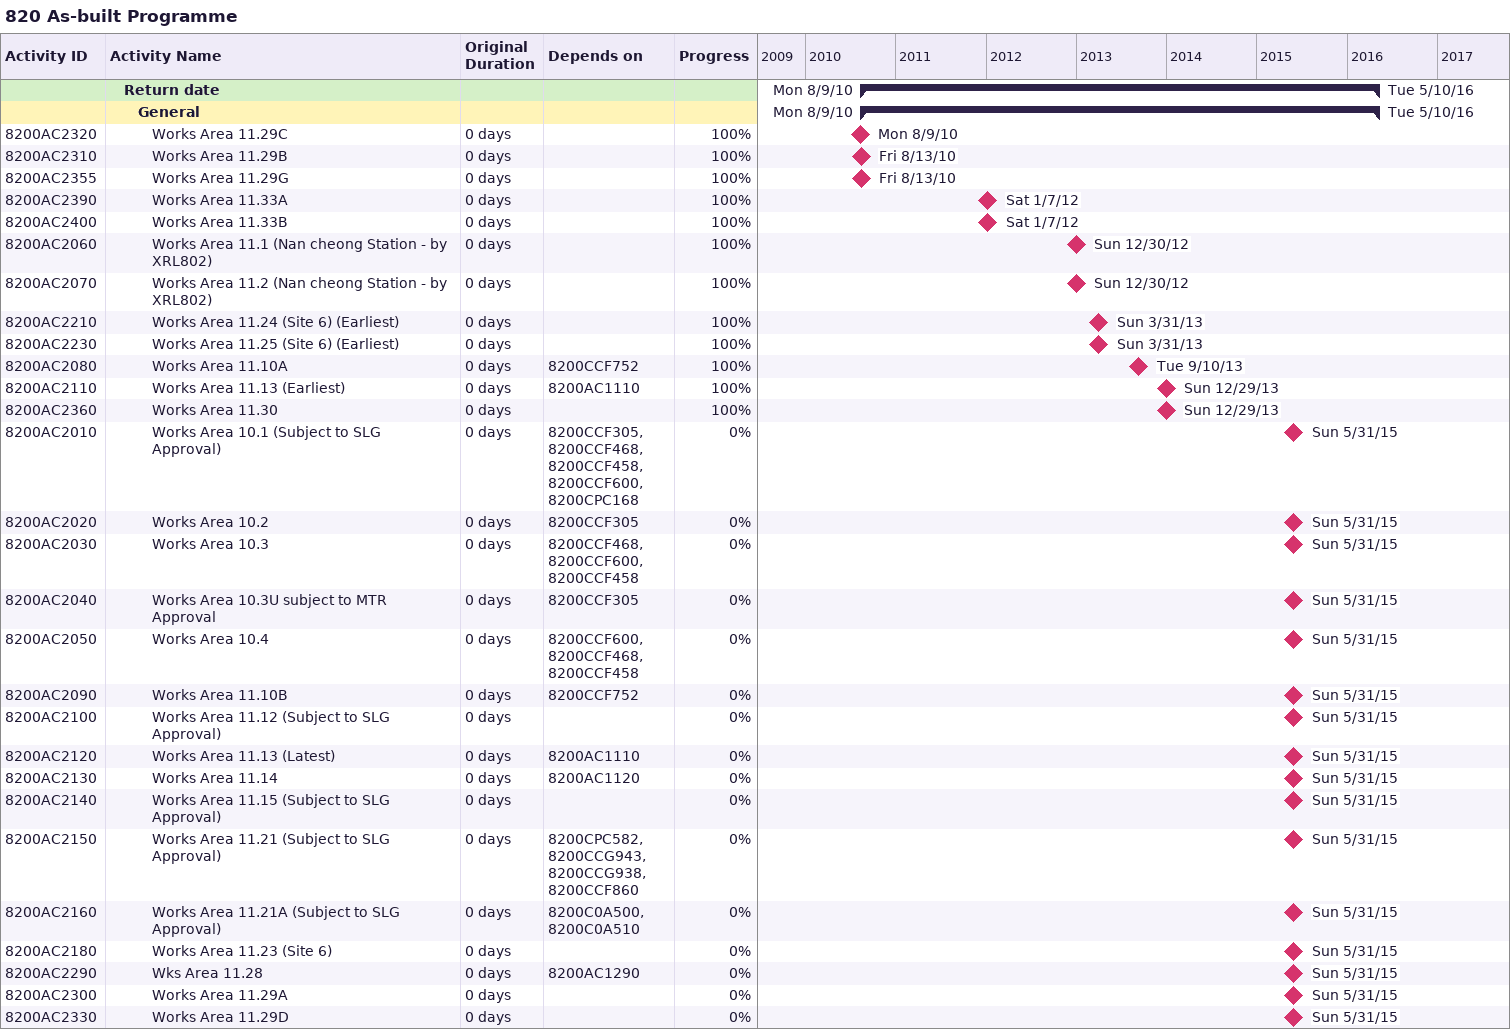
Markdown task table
820 As-built Programme

| ID | Level | Task | Original duration | Start | Finish | Predecessors | % complete |
|---|---|---|---|---|---|---|---|
|  | 2 | **Return date** |  | 2010-08-09 | 2016-05-10 |  |  |
|  | 3 | **General** |  | 2010-08-09 | 2016-05-10 |  |  |
| 8200AC2320 | 4 | Works Area 11.29C | 0d | 2010-08-09 | 2010-08-09 |  | 100 |
| 8200AC2310 | 4 | Works Area 11.29B | 0d | 2010-08-13 | 2010-08-13 |  | 100 |
| 8200AC2355 | 4 | Works Area 11.29G | 0d | 2010-08-13 | 2010-08-13 |  | 100 |
| 8200AC2390 | 4 | Works Area 11.33A | 0d | 2012-01-07 | 2012-01-07 |  | 100 |
| 8200AC2400 | 4 | Works Area 11.33B | 0d | 2012-01-07 | 2012-01-07 |  | 100 |
| 8200AC2060 | 4 | Works Area 11.1 (Nan cheong Station - by XRL802) | 0d | 2012-12-30 | 2012-12-30 |  | 100 |
| 8200AC2070 | 4 | Works Area 11.2 (Nan cheong Station - by XRL802) | 0d | 2012-12-30 | 2012-12-30 |  | 100 |
| 8200AC2210 | 4 | Works Area 11.24 (Site 6) (Earliest) | 0d | 2013-03-31 | 2013-03-31 |  | 100 |
| 8200AC2230 | 4 | Works Area 11.25 (Site 6) (Earliest) | 0d | 2013-03-31 | 2013-03-31 |  | 100 |
| 8200AC2080 | 4 | Works Area 11.10A | 0d | 2013-09-10 | 2013-09-10 | 8200CCF752 | 100 |
| 8200AC2110 | 4 | Works Area 11.13 (Earliest) | 0d | 2013-12-29 | 2013-12-29 | 8200AC1110 | 100 |
| 8200AC2360 | 4 | Works Area 11.30 | 0d | 2013-12-29 | 2013-12-29 |  | 100 |
| 8200AC2010 | 4 | Works Area 10.1 (Subject to SLG Approval) | 0d | 2015-05-31 | 2015-05-31 | 8200CCF305, 8200CCF468, 8200CCF458, 8200CCF600, 8200CPC168 | 0 |
| 8200AC2020 | 4 | Works Area 10.2 | 0d | 2015-05-31 | 2015-05-31 | 8200CCF305 | 0 |
| 8200AC2030 | 4 | Works Area 10.3 | 0d | 2015-05-31 | 2015-05-31 | 8200CCF468, 8200CCF600, 8200CCF458 | 0 |
| 8200AC2040 | 4 | Works Area 10.3U subject to MTR Approval | 0d | 2015-05-31 | 2015-05-31 | 8200CCF305 | 0 |
| 8200AC2050 | 4 | Works Area 10.4 | 0d | 2015-05-31 | 2015-05-31 | 8200CCF600, 8200CCF468, 8200CCF458 | 0 |
| 8200AC2090 | 4 | Works Area 11.10B | 0d | 2015-05-31 | 2015-05-31 | 8200CCF752 | 0 |
| 8200AC2100 | 4 | Works Area 11.12 (Subject to SLG Approval) | 0d | 2015-05-31 | 2015-05-31 |  | 0 |
| 8200AC2120 | 4 | Works Area 11.13 (Latest) | 0d | 2015-05-31 | 2015-05-31 | 8200AC1110 | 0 |
| 8200AC2130 | 4 | Works Area 11.14 | 0d | 2015-05-31 | 2015-05-31 | 8200AC1120 | 0 |
| 8200AC2140 | 4 | Works Area 11.15 (Subject to SLG Approval) | 0d | 2015-05-31 | 2015-05-31 |  | 0 |
| 8200AC2150 | 4 | Works Area 11.21 (Subject to SLG Approval) | 0d | 2015-05-31 | 2015-05-31 | 8200CPC582, 8200CCG943, 8200CCG938, 8200CCF860 | 0 |
| 8200AC2160 | 4 | Works Area 11.21A (Subject to SLG Approval) | 0d | 2015-05-31 | 2015-05-31 | 8200C0A500, 8200C0A510 | 0 |
| 8200AC2180 | 4 | Works Area 11.23 (Site 6) | 0d | 2015-05-31 | 2015-05-31 |  | 0 |
| 8200AC2290 | 4 | Wks Area 11.28 | 0d | 2015-05-31 | 2015-05-31 | 8200AC1290 | 0 |
| 8200AC2300 | 4 | Works Area 11.29A | 0d | 2015-05-31 | 2015-05-31 |  | 0 |
| 8200AC2330 | 4 | Works Area 11.29D | 0d | 2015-05-31 | 2015-05-31 |  | 0 |
